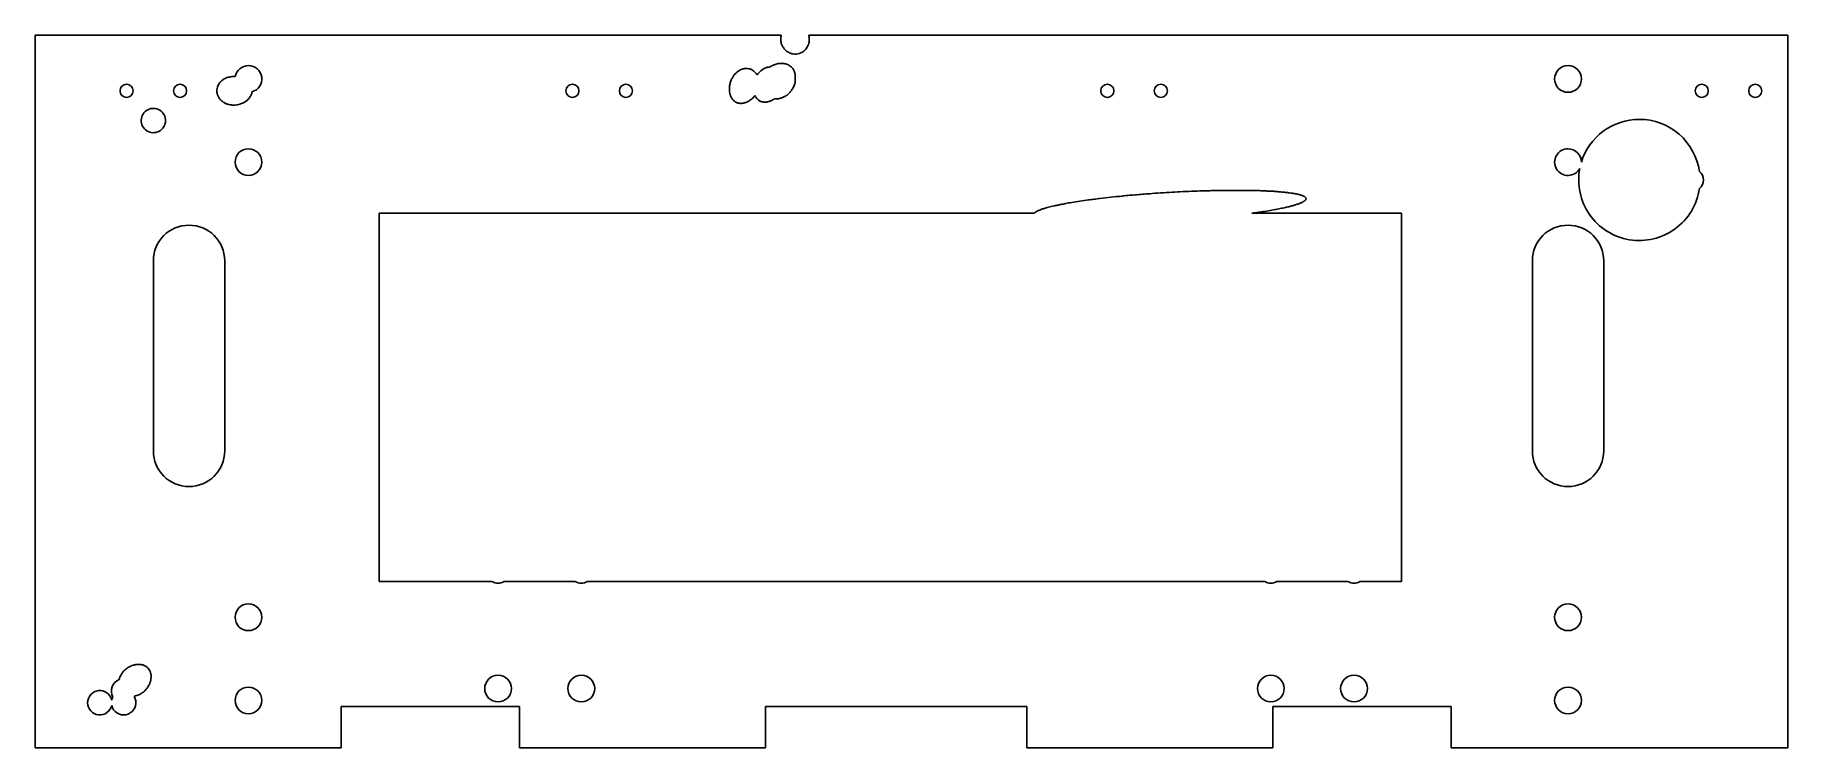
# Model space of a CAD drawing. Header units: millimetres. Extents: x 0 to 295, y 0 to 120.
import ezdxf

# ---------------------------------------------------------------- set-up
doc = ezdxf.new("R2010")
doc.units = ezdxf.units.MM

msp = doc.modelspace()

# ---------------------------------------------------------------- linework, layer by layer
for p, q in [((0, 120, 5), (125.55, 120, 5)), ((0, 0, 5), (0, 120, 5)), ((130.15, 120, 5), (294.9, 120, 5)), ((294.9, 0, 5), (294.9, 120, 5)), ((57.9, 28, 5), (57.9, 90, 5)), ((168.08, 90, 5), (57.9, 90, 5)), ((229.9, 90, 5), (204.71, 90, 5)), ((229.9, 28, 5), (229.9, 90, 5)), ((19.9, 82, 5), (19.9, 50, 5)), ((31.9, 50, 5), (31.9, 82, 5)), ((251.9, 82, 5), (251.9, 50, 5)), ((263.9, 50, 5), (263.9, 82, 5)), ((76.87, 28, 5), (57.9, 28, 5)), ((90.87, 28, 5), (78.93, 28, 5)), ((206.87, 28, 5), (92.93, 28, 5)), ((220.87, 28, 5), (208.93, 28, 5)), ((229.9, 28, 5), (222.93, 28, 5)), ((51.49, 5, 5), (51.49, 7, 5)), ((51.49, 7, 5), (81.49, 7, 5)), ((81.49, 5, 5), (81.49, 7, 5)), ((122.87, 5, 5), (122.87, 7, 5)), ((122.87, 7, 5), (166.87, 7, 5)), ((166.87, 5, 5), (166.87, 7, 5)), ((208.25, 5, 5), (208.25, 7, 5)), ((208.25, 7, 5), (238.25, 7, 5)), ((238.25, 5, 5), (238.25, 7, 5)), ((51.49, 5, 5), (51.49, 0, 5)), ((81.49, 5, 5), (81.49, 0, 5)), ((122.87, 5, 5), (122.87, 0, 5)), ((166.87, 5, 5), (166.87, 0, 5)), ((208.25, 5, 5), (208.25, 0, 5)), ((238.25, 5, 5), (238.25, 0, 5)), ((0, 0, 5), (51.49, 0, 5)), ((81.49, 0, 5), (122.87, 0, 5)), ((166.87, 0, 5), (208.25, 0, 5)), ((238.25, 0, 5), (294.9, 0, 5))]:
    msp.add_line(p, q)
for centre, radius, start, end in [((127.99, 119.31, 5), 2.54, 164.2329, 178.7272), ((128.01, 119.31, 5), 2.56, 178.7066, 193.1412), ((128.01, 119.31, 5), 2.56, 193.1412, 204.9738), ((127.99, 119.29, 5), 2.53, 204.9623, 216.8598), ((127.76, 119.22, 5), 2.48, 329.5525, 337.6331), ((127.7, 119.24, 5), 2.55, 337.6302, 345.5949), ((127.62, 119.26, 5), 2.64, 2.6026, 16.382), ((127.67, 119.25, 5), 2.59, 345.5949, 354.1409), ((127.62, 119.26, 5), 2.63, 354.1295, 362.6026), ((125.68, 111.54, 5), 3.71, 105.6643, 110.6644), ((125.64, 111.69, 5), 3.55, 100.2459, 105.6643), ((125.58, 112.01, 5), 3.23, 94.5669, 100.2506), ((125.57, 112.13, 5), 3.1, 91.2022, 94.5669), ((125.57, 112.3, 5), 2.93, 87.7389, 91.2023), ((125.57, 112.4, 5), 2.84, 83.2401, 87.7389), ((125.6, 112.59, 5), 2.64, 78.5779, 83.2388), ((127.97, 119.28, 5), 2.51, 216.8598, 228.9564), ((125.62, 112.7, 5), 2.53, 71.0782, 78.5779), ((127.93, 119.23, 5), 2.45, 228.9489, 241.1944), ((125.69, 112.91, 5), 2.31, 63.2067, 71.0654), ((127.91, 119.21, 5), 2.42, 241.1944, 251.4436), ((127.89, 119.16, 5), 2.36, 251.4454, 261.8132), ((127.89, 119.13, 5), 2.34, 261.8132, 274.7283), ((127.89, 119.1, 5), 2.3, 274.7492, 287.7594), ((127.89, 119.1, 5), 2.3, 287.7594, 298.4104), ((127.88, 119.12, 5), 2.33, 298.427, 309.0107), ((127.86, 119.14, 5), 2.36, 309.0107, 319.3624), ((127.8, 119.19, 5), 2.44, 319.3711, 329.5525), ((32.93, 110.49, 5), 2.38, 138.2091, 144.144), ((33.03, 110.4, 5), 2.51, 132.4296, 138.206), ((33.08, 110.35, 5), 2.58, 127.9232, 132.4296), ((33.15, 110.25, 5), 2.7, 123.5223, 127.9226), ((33.2, 110.18, 5), 2.8, 116.0028, 123.5223), ((33.31, 109.96, 5), 3.04, 108.7968, 116.0053), ((33.35, 109.84, 5), 3.16, 102.0956, 108.7968), ((33.4, 109.62, 5), 3.39, 95.6306, 102.1037), ((33.41, 109.53, 5), 3.48, 90.5919, 95.6306), ((33.41, 109.4, 5), 3.61, 85.6505, 90.5986), ((35.9, 112.61, 5), 2.25, 130.0144, 170.0288), ((35.9, 112.61, 5), 2.25, 90, 130.0144), ((35.9, 112.61, 5), 2.25, 7.622, 90), ((35.9, 112.61, 5), 2.25, -74.7559, 7.622), ((120.9, 110.86, 5), 4.09, 161.6624, 171.9806), ((120.88, 110.87, 5), 4.06, 157.3687, 161.6624), ((120.72, 110.94, 5), 3.89, 152.9786, 157.3678), ((120.63, 110.98, 5), 3.79, 149.1995, 152.9786), ((120.46, 111.08, 5), 3.59, 145.3219, 149.2029), ((120.38, 111.13, 5), 3.5, 141.9792, 145.3219), ((120.24, 111.25, 5), 3.32, 138.5476, 141.9805), ((120.14, 111.33, 5), 3.18, 131.8087, 138.5476), ((119.92, 111.58, 5), 2.86, 124.6936, 131.8099), ((119.86, 111.68, 5), 2.74, 120.4549, 124.6936), ((119.78, 111.81, 5), 2.58, 116.086, 120.4537), ((119.75, 111.87, 5), 2.51, 112.3324, 116.086), ((119.7, 111.98, 5), 2.4, 108.4913, 112.3311), ((119.68, 112.04, 5), 2.33, 101.1272, 108.4913), ((119.65, 112.19, 5), 2.18, 93.5041, 101.1136), ((119.65, 112.25, 5), 2.12, 83.7436, 93.5041), ((119.66, 112.32, 5), 2.05, 73.7792, 83.7076), ((119.66, 112.32, 5), 2.05, 65.5997, 73.7792), ((119.64, 112.29, 5), 2.08, 57.4633, 65.5809), ((119.63, 112.27, 5), 2.11, 49.5771, 57.4633), ((119.56, 112.19, 5), 2.21, 41.8592, 49.5645), ((119.52, 112.15, 5), 2.27, 35.8398, 41.8592), ((119.42, 112.08, 5), 2.39, 29.9708, 35.8364), ((124.46, 111.36, 5), 3.54, 140.6789, 147.262), ((124.17, 111.6, 5), 3.16, 133.7255, 140.6869), ((124.06, 111.72, 5), 2.99, 127.4179, 133.7255), ((123.88, 111.95, 5), 2.71, 120.7817, 127.416), ((123.82, 112.06, 5), 2.58, 113.5124, 120.7817), ((123.73, 112.27, 5), 2.35, 105.8911, 113.502), ((123.7, 112.35, 5), 2.27, 99.226, 105.8911), ((123.68, 112.47, 5), 2.15, 92.3656, 99.2151), ((125.84, 111.16, 5), 4.12, 115.4813, 123.001), ((125.78, 111.28, 5), 3.98, 110.6554, 115.4813), ((125.72, 112.98, 5), 2.24, 58.6189, 63.2067), ((125.77, 113.05, 5), 2.15, 53.9388, 58.6153), ((125.79, 113.08, 5), 2.11, 48.0401, 53.9388), ((125.83, 113.12, 5), 2.05, 42.0486, 48.0317), ((125.84, 113.14, 5), 2.03, 31.0115, 42.0486), ((125.83, 113.13, 5), 2.05, 19.9614, 30.9604), ((125.8, 113.12, 5), 2.08, 14.0461, 19.9614), ((125.74, 113.1, 5), 2.15, 8.2174, 14.04), ((124.97, 112.53, 5), 2.93, -10.1877, -6.318), ((125.69, 113.1, 5), 2.19, 1.3793, 8.2174), ((125.57, 113.09, 5), 2.32, -5.278, 1.3732), ((125.3, 112.53, 5), 2.59, 2.6879, 7.8778), ((125.09, 112.52, 5), 2.8, -6.3183, -2.3654), ((125.16, 112.52, 5), 2.74, -2.3654, 2.6875), ((257.9, 112.61, 5), 2.25, 90, 270), ((257.9, 112.61, 5), 2.25, -90, 90), ((15.4, 110.61, 5), 1.1, 90, 270), ((15.4, 110.61, 5), 1.1, -90, 90), ((24.4, 110.61, 5), 1.1, 90, 270), ((24.4, 110.61, 5), 1.1, -90, 90), ((32.67, 110.61, 5), 2.08, -184.7018, -172.3683), ((32.71, 110.61, 5), 2.13, 163.0899, 175.2892), ((32.72, 110.62, 5), 2.14, -172.3683, -161.497), ((32.76, 110.59, 5), 2.18, 153.4869, 163.0899), ((32.76, 110.63, 5), 2.18, -161.497, -155.0217), ((32.84, 110.67, 5), 2.26, -155.0149, -148.6621), ((32.88, 110.53, 5), 2.31, 144.144, 153.4659), ((32.88, 110.69, 5), 2.32, -148.6621, -142.5671), ((32.98, 110.77, 5), 2.44, -142.5632, -136.6219), ((33.9, 111.12, 5), 2.76, -48.165, -44.4424), ((33.99, 111.03, 5), 2.64, -44.4424, -39.4834), ((34.19, 110.87, 5), 2.37, -39.4852, -34.2557), ((34.3, 110.8, 5), 2.24, -34.2557, -28.4659), ((34.49, 110.69, 5), 2.02, -28.4583, -22.3567), ((34.59, 110.65, 5), 1.92, -22.3567, -14.18), ((34.73, 110.61, 5), 1.77, -14.136, -5.6255), ((90.4, 110.61, 5), 1.1, 90, 270), ((90.4, 110.61, 5), 1.1, -90, 90), ((99.4, 110.61, 5), 1.1, 90, 270), ((99.4, 110.61, 5), 1.1, -90, 90), ((120.81, 110.87, 5), 4, 171.9806, 177.3533), ((120.51, 110.88, 5), 3.69, -182.6739, -177.0851), ((120.35, 110.88, 5), 3.53, -177.0851, -173.7526), ((120.08, 110.85, 5), 3.26, -173.7572, -170.2905), ((119.92, 110.82, 5), 3.1, -170.2905, -165.6158), ((119.57, 110.73, 5), 2.73, -165.6218, -160.6416), ((119.42, 110.68, 5), 2.58, -160.6416, -156.9306), ((119.21, 110.59, 5), 2.35, -156.9302, -153.0391), ((119.1, 110.53, 5), 2.23, -153.0391, -147.7902), ((118.91, 110.41, 5), 2, -147.7822, -142.238), ((118.83, 110.35, 5), 1.9, -142.238, -136.2001), ((118.32, 111.87, 5), 3.47, -56.8946, -50.8353), ((118.25, 111.96, 5), 3.58, -50.8353, -43.8451), ((118.16, 112.05, 5), 3.7, -43.8732, -37.0024), ((123.25, 110.79, 5), 2.35, -155.472, -151.1061), ((123.05, 110.68, 5), 2.12, -151.1028, -146.5078), ((122.96, 110.62, 5), 2.01, -146.5078, -140.3104), ((122.81, 110.5, 5), 1.82, -140.2911, -133.776), ((122.77, 110.45, 5), 1.75, -133.776, -126.8041), ((122.41, 111.99, 5), 3.35, -60.0014, -54.3642), ((124.64, 111.51, 5), 2.27, -96.9414, -91.1717), ((124.65, 111.78, 5), 2.54, -91.1727, -85.7164), ((124.64, 111.92, 5), 2.67, -85.7164, -80.7349), ((124.59, 112.18, 5), 2.94, -80.741, -75.9907), ((124.56, 112.31, 5), 3.08, -75.9907, -70.6563), ((124.48, 112.56, 5), 3.33, -70.6687, -65.5436), ((124.43, 112.65, 5), 3.44, -65.5436, -60.7043), ((124.36, 112.77, 5), 3.58, -60.7149, -55.9739), ((124.34, 112.81, 5), 3.63, -55.9739, -50.3393), ((124.28, 112.88, 5), 3.72, -50.3042, -44.7385), ((124.38, 112.78, 5), 3.58, -44.7385, -35.3373), ((124.44, 112.73, 5), 3.49, -35.3373, -29.393), ((124.59, 112.65, 5), 3.32, -29.401, -23.3058), ((124.68, 112.61, 5), 3.22, -23.3058, -16.8569), ((124.89, 112.55, 5), 3.01, -16.8619, -10.1877), ((180.4, 110.61, 5), 1.1, 90, 270), ((180.4, 110.61, 5), 1.1, -90, 90), ((189.4, 110.61, 5), 1.1, 90, 270), ((189.4, 110.61, 5), 1.1, -90, 90), ((280.4, 110.61, 5), 1.1, 90, 270), ((280.4, 110.61, 5), 1.1, -90, 90), ((289.4, 110.61, 5), 1.1, 90, 270), ((289.4, 110.61, 5), 1.1, -90, 90), ((19.9, 105.61, 5), 2.05, 5.091, 185.091), ((33.03, 110.82, 5), 2.51, -136.6219, -129.7591), ((33.15, 110.96, 5), 2.7, -129.7565, -123.1317), ((33.2, 111.04, 5), 2.79, -123.1317, -117.6463), ((33.28, 111.19, 5), 2.97, -117.647, -112.3287), ((33.32, 111.29, 5), 3.07, -112.3287, -106.2128), ((33.38, 111.49, 5), 3.28, -106.2173, -100.3019), ((33.4, 111.59, 5), 3.37, -100.3019, -94.7027), ((33.41, 111.75, 5), 3.54, -94.7101, -89.2448), ((33.41, 111.82, 5), 3.61, -89.2448, -82.8035), ((33.4, 111.92, 5), 3.71, -82.8071, -76.4493), ((33.41, 111.86, 5), 3.65, -76.4493, -65.947), ((33.51, 111.65, 5), 3.42, -65.947, -59.7909), ((33.57, 111.55, 5), 3.3, -59.7909, -55.8359), ((33.69, 111.37, 5), 3.08, -55.8418, -51.7492), ((33.76, 111.28, 5), 2.97, -51.7492, -48.1621), ((118.75, 110.28, 5), 1.79, -136.1268, -129.9087), ((118.69, 110.2, 5), 1.69, -129.9087, -113.6207), ((118.7, 110.22, 5), 1.72, -113.6207, -107.1306), ((118.73, 110.32, 5), 1.82, -107.1103, -100.7963), ((118.74, 110.39, 5), 1.89, -100.7963, -93.6714), ((118.75, 110.62, 5), 2.12, -93.6574, -86.922), ((118.75, 110.75, 5), 2.25, -86.922, -80.8982), ((118.7, 111.03, 5), 2.53, -80.9, -75.2224), ((118.66, 111.18, 5), 2.69, -75.2224, -69.0269), ((118.54, 111.49, 5), 3.03, -69.0396, -63.1949), ((118.47, 111.64, 5), 3.19, -63.1949, -56.8736), ((122.73, 110.4, 5), 1.68, -126.7716, -119.6589), ((122.73, 110.4, 5), 1.68, -119.6589, -110.9835), ((122.76, 110.48, 5), 1.77, -110.93, -102.4685), ((122.77, 110.55, 5), 1.84, -102.4685, -96.0333), ((122.79, 110.73, 5), 2.03, -96.0207, -89.8823), ((122.79, 110.85, 5), 2.15, -89.8823, -83.1454), ((122.75, 111.15, 5), 2.44, -83.1447, -76.8309), ((122.72, 111.3, 5), 2.6, -76.8309, -71.2043), ((122.62, 111.59, 5), 2.9, -71.2124, -65.8878), ((122.56, 111.73, 5), 3.06, -65.8878, -59.9854), ((19.9, 105.61, 5), 2.05, -174.909, 5.091), ((269.9, 95.61, 5), 10.2, 126.4587, 162.9175), ((269.9, 95.61, 5), 10.2, 90, 126.4587), ((269.9, 95.61, 5), 10.2, 49.0148, 90), ((269.9, 95.61, 5), 10.2, 8.0296, 49.0148), ((35.9, 98.61, 5), 2.25, 90, 270), ((35.9, 98.61, 5), 2.25, -90, 90), ((257.9, 98.61, 5), 2.25, 90, 211.0117), ((257.9, 98.61, 5), 2.25, 44.9521, 90), ((257.9, 98.61, 5), 2.25, 211.0117, 332.0233), ((257.9, 98.61, 5), 2.25, -0.0958, 44.9521), ((269.9, 95.61, 5), 10.2, 169.01, 260.4902), ((278.9, 95.61, 5), 1.8, 0, 52.3301), ((278.9, 95.61, 5), 1.8, -52.3301, 0), ((181.27, 47.51, 5), 44.82, 101.1096, 101.9749), ((183.16, 37.99, 5), 54.52, 100.3516, 101.1361), ((185.87, 23.17, 5), 69.6, 99.4863, 100.3516), ((188.27, 8.79, 5), 84.18, 98.5443, 99.4863), ((192.02, -16.14, 5), 109.38, 97.7667, 98.5443), ((193.52, -27.15, 5), 120.5, 97.3212, 97.7667), ((195.67, -43.83, 5), 137.32, 96.9046, 97.3219), ((197.04, -55.17, 5), 148.73, 96.2028, 96.9046), ((200.04, -82.69, 5), 176.42, 95.5617, 96.2062), ((201.32, -95.85, 5), 189.65, 94.828, 95.5617), ((203.14, -117.21, 5), 211.08, 94.1372, 94.8327), ((203.62, -123.83, 5), 217.72, 93.1318, 94.1372), ((203.45, -120.11, 5), 214, 92.1262, 93.1403), ((202.85, -104, 5), 197.87, 91.5949, 92.1262), ((202.65, -96.64, 5), 190.51, 91.2696, 91.5949), ((202.73, -102.91, 5), 196.78, 90.9329, 91.253), ((202.11, -64.93, 5), 158.79, 90.1776, 90.9329), ((202.07, -52.14, 5), 146, 89.6962, 90.1776), ((202.06, -44.32, 5), 138.18, 89.1838, 89.6737), ((202.51, -12.77, 5), 106.63, 88.3758, 89.1838), ((202.82, -1.78, 5), 95.64, 87.8424, 88.3758), ((203.43, 14.26, 5), 79.59, 87.259, 87.8437), ((203.79, 21.85, 5), 71.98, 86.6265, 87.259), ((204.28, 30.74, 5), 63.09, 85.9221, 86.5977), ((205.42, 46.73, 5), 47.05, 84.9835, 85.9221), ((205.89, 52.12, 5), 41.64, 84.3587, 84.9835), ((206.63, 59.6, 5), 34.13, 83.6696, 84.3598), ((207.11, 63.92, 5), 29.78, 82.4924, 83.6696), ((208.28, 72.74, 5), 20.88, 81.0929, 82.4988), ((208.73, 75.6, 5), 17.98, 80.1956, 81.0929), ((209.36, 79.29, 5), 14.24, 79.189, 80.1974), ((207.89, 104.88, 5), 14.09, -73.2906, -72.3881), ((209.71, 81.13, 5), 12.37, 77.7703, 79.189), ((208.45, 103.11, 5), 12.23, -72.3881, -70.8344), ((210.46, 84.55, 5), 8.87, 76.1002, 77.776), ((209.68, 99.58, 5), 8.49, -70.8418, -68.9775), ((210.78, 85.86, 5), 7.52, 74.4846, 76.1002), ((210.18, 98.27, 5), 7.09, -68.9775, -67.1497), ((211.34, 87.85, 5), 5.45, 72.5923, 74.4902), ((211.01, 96.3, 5), 4.95, -67.1573, -64.9713), ((211.63, 88.79, 5), 4.47, 69.7672, 72.5923), ((211.38, 95.5, 5), 4.07, -64.9713, -62.3123), ((212.21, 90.36, 5), 2.79, 66.2094, 69.7863), ((212.04, 94.25, 5), 2.66, -62.3266, -59.0342), ((212.4, 90.79, 5), 2.33, 64.28, 66.2094), ((212.62, 91.24, 5), 1.82, 62.1016, 64.2828), ((212.3, 93.82, 5), 2.15, -59.0342, -55.7111), ((212.73, 91.46, 5), 1.58, 59.0249, 62.1016), ((212.71, 93.22, 5), 1.43, -55.724, -51.6443), ((212.96, 91.84, 5), 1.14, 55.4049, 59.0311), ((212.85, 93.03, 5), 1.19, -51.6443, -48.3633), ((213.06, 91.99, 5), 0.958, 51.1055, 55.4049), ((213.06, 92.8, 5), 0.881, -48.3672, -44.5478), ((213.24, 92.21, 5), 0.675, 45.9858, 51.1085), ((213.14, 92.72, 5), 0.765, -44.5478, -40.9526), ((213.32, 92.29, 5), 0.555, 38.4034, 45.9858), ((213.27, 92.61, 5), 0.593, -40.9522, -36.8673), ((213.33, 92.56, 5), 0.523, -36.8673, -32.2384), ((213.46, 92.41, 5), 0.372, 29.0921, 38.356), ((213.43, 92.5, 5), 0.411, -32.2296, -27.0069), ((213.51, 92.43, 5), 0.318, 19.5562, 29.0921), ((213.46, 92.49, 5), 0.371, -27.0069, -22.2794), ((213.51, 92.47, 5), 0.316, -22.2654, -17.1373), ((213.57, 92.45, 5), 0.261, 8.8793, 19.4124), ((213.54, 92.46, 5), 0.285, -17.1373, -4.687), ((213.57, 92.45, 5), 0.252, -4.3575, 8.8793), ((269.9, 95.61, 5), 10.2, 260.4902, 351.9704), ((168.61, 89.54, 5), 0.702, 136.04, 139.3992), ((168.74, 89.41, 5), 0.887, 133.0525, 136.0408), ((168.82, 89.33, 5), 1.01, 129.8371, 133.0525), ((169.03, 89.08, 5), 1.33, 127.0374, 129.8404), ((169.14, 88.93, 5), 1.51, 124.582, 127.0374), ((169.39, 88.57, 5), 1.95, 122.4233, 124.5851), ((169.54, 88.33, 5), 2.24, 120.1135, 122.4233), ((169.91, 87.7, 5), 2.96, 118.112, 120.1177), ((170.19, 87.18, 5), 3.56, 115.0723, 118.112), ((171.02, 85.4, 5), 5.52, 112.6474, 115.0872), ((171.54, 84.15, 5), 6.87, 110.2519, 112.6474), ((172.84, 80.64, 5), 10.62, 108.3376, 110.2649), ((173.5, 78.65, 5), 12.72, 107.021, 108.3376), ((174.77, 74.51, 5), 17.05, 105.8875, 107.0247), ((175.52, 71.87, 5), 19.79, 104.6897, 105.8875), ((177.28, 65.16, 5), 26.73, 103.6629, 104.6936), ((178.21, 61.33, 5), 30.67, 102.7647, 103.6629), ((180.15, 52.78, 5), 39.43, 101.9749, 102.767), ((189.64, 199.46, 5), 110.49, -82.159, -81.729), ((191.77, 184.78, 5), 95.66, -81.7297, -81.2675), ((193.22, 175.38, 5), 86.15, -81.2675, -80.456), ((196.69, 154.72, 5), 65.2, -80.456, -79.4607), ((198.82, 143.26, 5), 53.55, -79.4607, -78.5432), ((201.32, 130.92, 5), 40.95, -78.5432, -77.2016), ((203.93, 119.44, 5), 29.18, -77.2016, -75.8099), ((205.44, 113.47, 5), 23.03, -75.8099, -74.9816), ((206.39, 109.95, 5), 19.37, -75.0053, -74.1023), ((206.94, 108.02, 5), 17.36, -74.1023, -73.2893), ((25.9, 82, 5), 6, 90, 180), ((25.9, 82, 5), 6, 0, 90), ((257.9, 82, 5), 6, 90, 180), ((257.9, 82, 5), 6, 0, 90), ((25.9, 50, 5), 6, 180, 270), ((25.9, 50, 5), 6, -90, 0), ((257.9, 50, 5), 6, 180, 270), ((257.9, 50, 5), 6, -90, 0), ((77.9, 30, 5), 2.25, 242.734, 270), ((77.9, 30, 5), 2.25, 270, 297.266), ((91.9, 30, 5), 2.25, 242.734, 270), ((91.9, 30, 5), 2.25, 270, 297.266), ((207.9, 30, 5), 2.25, 242.734, 270), ((207.9, 30, 5), 2.25, 270, 297.266), ((221.9, 30, 5), 2.25, 242.734, 270), ((221.9, 30, 5), 2.25, 270, 297.266), ((35.9, 22, 5), 2.25, 90, 270), ((35.9, 22, 5), 2.25, -90, 90), ((257.9, 22, 5), 2.25, 90, 270), ((257.9, 22, 5), 2.25, -90, 90), ((17.03, 10.83, 5), 2.97, 155.7469, 161.2767), ((17.13, 10.79, 5), 3.07, 149.4022, 155.7469), ((17.31, 10.68, 5), 3.29, 143.2773, 149.4073), ((17.39, 10.62, 5), 3.39, 137.4539, 143.2773), ((17.47, 10.55, 5), 3.49, 131.7791, 137.5179), ((17.6, 10.41, 5), 3.68, 118.5383, 131.7791), ((17.59, 10.42, 5), 3.67, 113.0547, 118.5383), ((17.54, 10.55, 5), 3.53, 107.4868, 113.0727), ((17.51, 10.62, 5), 3.45, 104.2824, 107.4868), ((17.48, 10.77, 5), 3.3, 101.0093, 104.286), ((17.46, 10.87, 5), 3.2, 96.7625, 101.0093), ((17.43, 11.11, 5), 2.96, 92.3494, 96.7691), ((17.42, 11.23, 5), 2.83, 88.4368, 92.3494), ((17.43, 11.46, 5), 2.61, 84.3599, 88.4394), ((17.44, 11.59, 5), 2.48, 78.8811, 84.3599), ((17.49, 11.85, 5), 2.21, 73.0823, 78.8798), ((17.53, 11.96, 5), 2.1, 66.6598, 73.0823), ((17.61, 12.14, 5), 1.9, 59.8977, 66.6442), ((17.64, 12.21, 5), 1.82, 51.023, 59.8977), ((17.69, 12.27, 5), 1.74, 41.8816, 50.9616), ((17.73, 12.21, 5), 1.76, 32.7642, 44.209), ((17.69, 12.18, 5), 1.81, 26.0631, 32.7642), ((17.57, 12.12, 5), 1.94, 19.5818, 26.0428), ((17.48, 12.09, 5), 2.03, 13.6504, 19.5818), ((17.27, 12.04, 5), 2.25, 8.0102, 13.6437), ((17.13, 12.02, 5), 2.39, 1.8437, 8.0102), ((16.67, 12.02, 5), 2.85, -7.9353, -3.9449), ((16.81, 12.01, 5), 2.71, -3.9449, 1.8479), ((77.9, 10, 5), 2.25, 90, 270), ((77.9, 10, 5), 2.25, -90, 90), ((91.9, 10, 5), 2.25, 90, 270), ((91.9, 10, 5), 2.25, -90, 90), ((207.9, 10, 5), 2.25, 90, 270), ((207.9, 10, 5), 2.25, -90, 90), ((221.9, 10, 5), 2.25, 90, 270), ((221.9, 10, 5), 2.25, -90, 90), ((10.9, 7.61, 5), 2.05, 12.6804, 180), ((14.9, 9.61, 5), 2.05, 160.4313, 209.1964), ((14.9, 9.61, 5), 2.05, 111.6661, 160.4313), ((16.86, 10.89, 5), 2.78, 161.276, 166.9867), ((16.24, 11.72, 5), 3.04, -73.4566, -66.3623), ((16.19, 11.82, 5), 3.15, -66.3623, -60.9302), ((16.1, 11.99, 5), 3.34, -60.9341, -55.6561), ((16.05, 12.06, 5), 3.42, -55.6561, -50.621), ((15.96, 12.17, 5), 3.57, -50.6269, -45.6942), ((15.92, 12.21, 5), 3.63, -45.6942, -37.8423), ((15.85, 12.26, 5), 3.71, -37.8423, -28.4457), ((16, 12.18, 5), 3.55, -28.4457, -20.4064), ((16.16, 12.12, 5), 3.38, -20.4064, -16.1358), ((16.34, 12.08, 5), 3.19, -16.1638, -11.7716), ((16.45, 12.05, 5), 3.08, -11.7716, -7.9311), ((35.9, 8, 5), 2.25, 90, 270), ((35.9, 8, 5), 2.25, -90, 90), ((257.9, 8, 5), 2.25, 90, 270), ((257.9, 8, 5), 2.25, -90, 90), ((10.9, 7.61, 5), 2.05, 180, 347.3196), ((14.9, 7.61, 5), 2.05, 159.0616, 167.3196), ((14.9, 7.61, 5), 2.05, 192.6804, 280.4915), ((14.9, 7.61, 5), 2.05, 150.8036, 159.0616), ((14.9, 7.61, 5), 2.05, -79.5085, 8.3026), ((14.9, 9.61, 5), 2.05, 330.8036, 332.6373), ((14.9, 7.61, 5), 2.05, 18.7495, 29.1964), ((14.9, 9.61, 5), 2.05, 332.6373, 334.4709), ((16.3, 11.49, 5), 2.8, -80.8496, -73.4543), ((14.9, 7.61, 5), 2.05, 8.3026, 18.7495)]:
    msp.add_arc(centre, radius, start, end)

doc.saveas('drawing.dxf')
